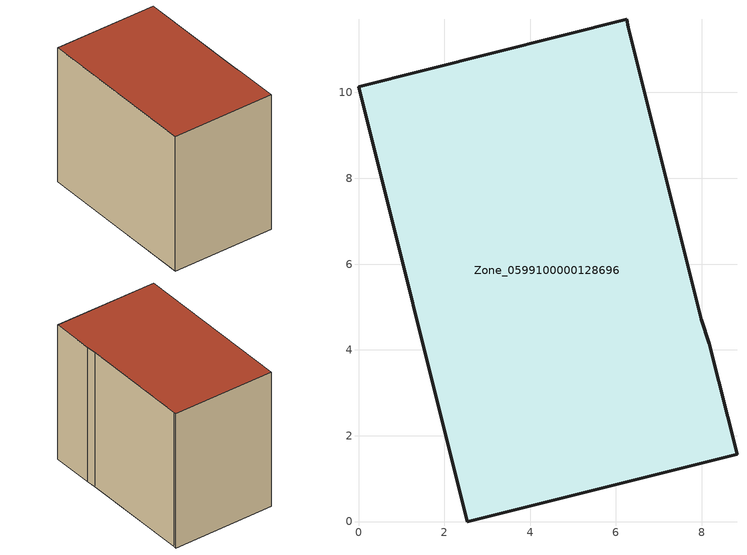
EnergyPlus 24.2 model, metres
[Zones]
Zone_0599100000128696
 floor ground (C_G): 0,10.14 6.25,11.7 6.29,11.52 7.98,4.71 8.17,4.15 8.82,1.57 2.54,0 z0
 wall outside (C_F): 2.54,0 8.82,1.57 8.17,4.15 7.98,4.71 6.29,11.52 6.25,11.7 0,10.14 2.54,0 z0:8.81
 roof outside (C_R): 6.25,11.7 0,10.14 2.54,0 8.82,1.57 8.17,4.15 7.98,4.71 6.29,11.52 z8.81
[BUILDING]
Pand.0599100000128696: North Axis=0; Terrain=City; Loads Convergence Tolerance Value=0.04; Temperature Convergence Tolerance Value=0.4; Solar Distribution=FullExterior; Maximum Number of Warmup Days=25; Minimum Number of Warmup Days=1
[Site:Location]
Rotterdam.The.Hague.AP_ZH_NLD Design_Conditions: Latitude=51.96; Longitude=4.45; Time Zone=1; Elevation=-4.5
[SITE:GROUNDTEMPERATURE:BUILDINGSURFACE]
18, 18, 18, 18, 18, 18, 18, 18, 18, 18, 18, 18
[MATERIAL] Thermal Absorptance=0.9; Solar Absorptance=0.7; Visible Absorptance=0.7
Name | Roughness | Thickness | Conductivity | Density | Specific Heat
G.TC.1946-1964 | MediumSmooth | 0.15 | 1 | 540 | 1210
F.TC.1946-1964 | Rough | 0.3 | 0.857143 | 1920 | 840
R.TC.1946-1964 | MediumRough | 0.2 | 0.235294 | 1500 | 1000
[CONSTRUCTION]
C_G: G.TC.1946-1964
C_F: F.TC.1946-1964
C_R: R.TC.1946-1964
[ZONE]
Zone_0599100000128696: Type=1; Multiplier=1; Ceiling Height=Autocalculate; Volume=Autocalculate; Floor Area=autocalculate; Part of Total Floor Area=Yes
[ZONEINFILTRATION:DESIGNFLOWRATE]
Infil_Zone_0599100000128696: Zone or ZoneList or Space or SpaceList=Zone_0599100000128696; Schedule=AlwaysOn; Design Flow Rate Calculation Method=Flow/Area; Flow Rate per Floor Area=0.003; Constant Term Coefficient=1; Temperature Term Coefficient=0; Velocity Term Coefficient=0; Velocity Squared Term Coefficient=0
[HVACTEMPLATE:ZONE:IDEALLOADSAIRSYSTEM]
Zone_0599100000128696: Maximum Heating Supply Air Temperature=50; Minimum Cooling Supply Air Temperature=13; Maximum Heating Supply Air Humidity Ratio=0.0156; Minimum Cooling Supply Air Humidity Ratio=0.0077; Heating Limit=NoLimit; Cooling Limit=NoLimit; Dehumidification Control Type=ConstantSensibleHeatRatio; Cooling Sensible Heat Ratio=0.7; Dehumidification Setpoint=60; Humidification Control Type=None; Humidification Setpoint=30; Outdoor Air Method=None; Outdoor Air Flow Rate per Person=0.00944; Outdoor Air Flow Rate per Zone Floor Area=0; Outdoor Air Flow Rate per Zone=0; Demand Controlled Ventilation Type=None; Outdoor Air Economizer Type=NoEconomizer; Heat Recovery Type=None; Sensible Heat Recovery Effectiveness=0.7; Latent Heat Recovery Effectiveness=0.65
[ZONECONTROL:THERMOSTAT]
ThermostatControl_Zone_0599100000128696: Zone or ZoneList=Zone_0599100000128696; Control Type Schedule=DualSetpointControlType; Control 1=Thermostat_Zone_0599100000128696; Temperature Difference Between Cutout And Setpoint=0
[THERMOSTATSETPOINT:DUALSETPOINT]
Thermostat_Zone_0599100000128696: Heating Setpoint Temperature Schedule=HeatingSetpoint_Zone_0599100000128696; Cooling Setpoint Temperature Schedule=CoolingSetpoint_Zone_0599100000128696
[SCHEDULE:COMPACT]
HeatingSetpoint_Zone_0599100000128696: Through: 12/31, For: AllDays, Until: 24:00, 21
CoolingSetpoint_Zone_0599100000128696: Through: 12/31, For: AllDays, Until: 24:00, 24
DualSetpointControlType: Through: 12/31, For: AllDays, Until: 24:00, 4
AlwaysOn: Through: 12/31, For: AllDays, Until: 24:00, 1
